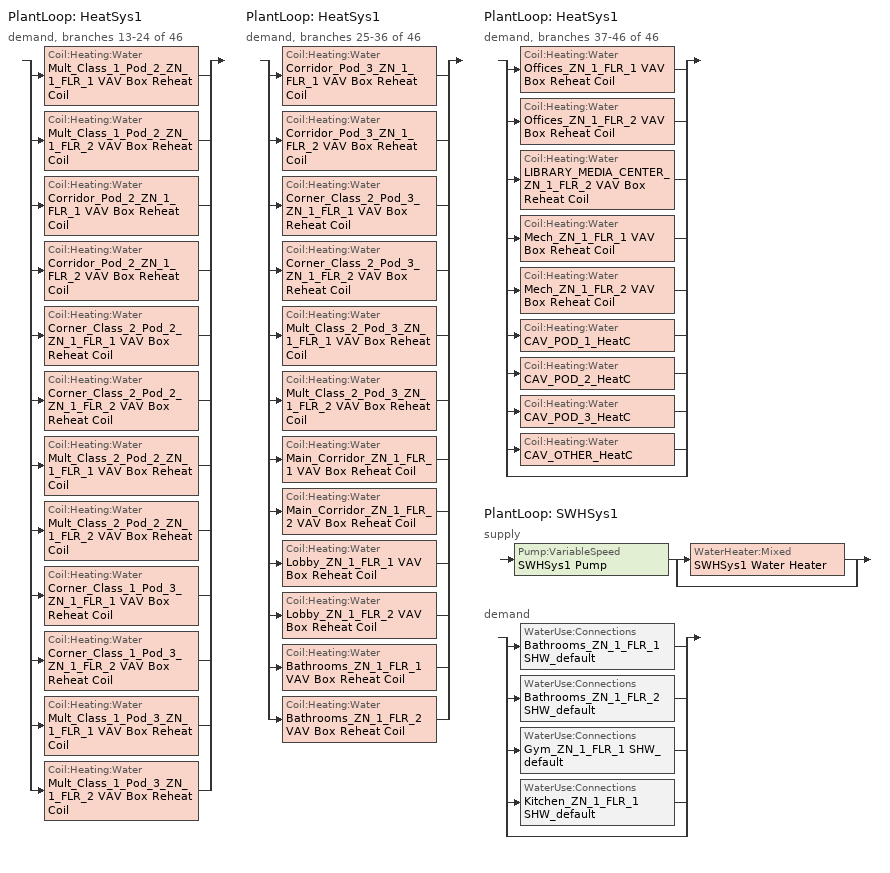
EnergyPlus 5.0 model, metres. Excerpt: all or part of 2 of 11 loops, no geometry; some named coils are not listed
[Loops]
PlantLoop 'HeatSys1'
 demand, branches 13-24 of 46: split
  | Coil:Heating:Water 'Mult_Class_1_Pod_2_ZN_1_FLR_1 VAV Box Reheat Coil'
  | Coil:Heating:Water 'Mult_Class_1_Pod_2_ZN_1_FLR_2 VAV Box Reheat Coil'
  | Coil:Heating:Water 'Corridor_Pod_2_ZN_1_FLR_1 VAV Box Reheat Coil'
  | Coil:Heating:Water 'Corridor_Pod_2_ZN_1_FLR_2 VAV Box Reheat Coil'
  | Coil:Heating:Water 'Corner_Class_2_Pod_2_ZN_1_FLR_1 VAV Box Reheat Coil'
  | Coil:Heating:Water 'Corner_Class_2_Pod_2_ZN_1_FLR_2 VAV Box Reheat Coil'
  | Coil:Heating:Water 'Mult_Class_2_Pod_2_ZN_1_FLR_1 VAV Box Reheat Coil'
  | Coil:Heating:Water 'Mult_Class_2_Pod_2_ZN_1_FLR_2 VAV Box Reheat Coil'
  | Coil:Heating:Water 'Corner_Class_1_Pod_3_ZN_1_FLR_1 VAV Box Reheat Coil'
  | Coil:Heating:Water 'Corner_Class_1_Pod_3_ZN_1_FLR_2 VAV Box Reheat Coil'
  | Coil:Heating:Water 'Mult_Class_1_Pod_3_ZN_1_FLR_1 VAV Box Reheat Coil'
  | Coil:Heating:Water 'Mult_Class_1_Pod_3_ZN_1_FLR_2 VAV Box Reheat Coil'
PlantLoop 'HeatSys1'
 demand, branches 25-36 of 46: split
  | Coil:Heating:Water 'Corridor_Pod_3_ZN_1_FLR_1 VAV Box Reheat Coil'
  | Coil:Heating:Water 'Corridor_Pod_3_ZN_1_FLR_2 VAV Box Reheat Coil'
  | Coil:Heating:Water 'Corner_Class_2_Pod_3_ZN_1_FLR_1 VAV Box Reheat Coil'
  | Coil:Heating:Water 'Corner_Class_2_Pod_3_ZN_1_FLR_2 VAV Box Reheat Coil'
  | Coil:Heating:Water 'Mult_Class_2_Pod_3_ZN_1_FLR_1 VAV Box Reheat Coil'
  | Coil:Heating:Water 'Mult_Class_2_Pod_3_ZN_1_FLR_2 VAV Box Reheat Coil'
  | Coil:Heating:Water 'Main_Corridor_ZN_1_FLR_1 VAV Box Reheat Coil'
  | Coil:Heating:Water 'Main_Corridor_ZN_1_FLR_2 VAV Box Reheat Coil'
  | Coil:Heating:Water 'Lobby_ZN_1_FLR_1 VAV Box Reheat Coil'
  | Coil:Heating:Water 'Lobby_ZN_1_FLR_2 VAV Box Reheat Coil'
  | Coil:Heating:Water 'Bathrooms_ZN_1_FLR_1 VAV Box Reheat Coil'
  | Coil:Heating:Water 'Bathrooms_ZN_1_FLR_2 VAV Box Reheat Coil'
PlantLoop 'HeatSys1'
 demand, branches 37-46 of 46: split
  | Coil:Heating:Water 'Offices_ZN_1_FLR_1 VAV Box Reheat Coil'
  | Coil:Heating:Water 'Offices_ZN_1_FLR_2 VAV Box Reheat Coil'
  | Coil:Heating:Water 'LIBRARY_MEDIA_CENTER_ZN_1_FLR_2 VAV Box Reheat Coil'
  | Coil:Heating:Water 'Mech_ZN_1_FLR_1 VAV Box Reheat Coil'
  | Coil:Heating:Water 'Mech_ZN_1_FLR_2 VAV Box Reheat Coil'
  | Coil:Heating:Water 'CAV_POD_1_HeatC'
  | Coil:Heating:Water 'CAV_POD_2_HeatC'
  | Coil:Heating:Water 'CAV_POD_3_HeatC'
  | Coil:Heating:Water 'CAV_OTHER_HeatC'
  | bypass
PlantLoop 'SWHSys1'
 supply: Pump:VariableSpeed 'SWHSys1 Pump' > split
  | WaterHeater:Mixed 'SWHSys1 Water Heater'
  | bypass
 demand: split
  | WaterUse:Connections 'Bathrooms_ZN_1_FLR_1 SHW_default'
  | WaterUse:Connections 'Bathrooms_ZN_1_FLR_2 SHW_default'
  | WaterUse:Connections 'Gym_ZN_1_FLR_1 SHW_default'
  | WaterUse:Connections 'Kitchen_ZN_1_FLR_1 SHW_default'
  | bypass
[Coil:Heating:Water] Availablility Schedule=ALWAYS_ON; U-Factor Times Area Value {W/K}=AUTOSIZE; Maximum Water Flow Rate {m3/s}=AUTOSIZE; Coil Peformance input method=UFactorTimesAreaAndDesignWaterFlowRate; Nominal Capacity=AUTOSIZE; Design Inlet Water Temperature=82.2; Design Inlet Air Temperature=16.6; Design Outlet Water Temperature=71.1; Design Outlet Air Temperature=32.2
Bathrooms_ZN_1_FLR_1 VAV Box Reheat Coil; Bathrooms_ZN_1_FLR_2 VAV Box Reheat Coil; Corner_Class_1_Pod_3_ZN_1_FLR_1 VAV Box Reheat Coil; Corner_Class_1_Pod_3_ZN_1_FLR_2 VAV Box Reheat Coil; Corner_Class_2_Pod_2_ZN_1_FLR_1 VAV Box Reheat Coil; Corner_Class_2_Pod_2_ZN_1_FLR_2 VAV Box Reheat Coil; Corner_Class_2_Pod_3_ZN_1_FLR_1 VAV Box Reheat Coil; Corner_Class_2_Pod_3_ZN_1_FLR_2 VAV Box Reheat Coil; Corridor_Pod_2_ZN_1_FLR_1 VAV Box Reheat Coil; Corridor_Pod_2_ZN_1_FLR_2 VAV Box Reheat Coil; Corridor_Pod_3_ZN_1_FLR_1 VAV Box Reheat Coil; Corridor_Pod_3_ZN_1_FLR_2 VAV Box Reheat Coil; LIBRARY_MEDIA_CENTER_ZN_1_FLR_2 VAV Box Reheat Coil; Lobby_ZN_1_FLR_1 VAV Box Reheat Coil; Lobby_ZN_1_FLR_2 VAV Box Reheat Coil; Main_Corridor_ZN_1_FLR_1 VAV Box Reheat Coil; Main_Corridor_ZN_1_FLR_2 VAV Box Reheat Coil; Mech_ZN_1_FLR_1 VAV Box Reheat Coil; Mech_ZN_1_FLR_2 VAV Box Reheat Coil; Mult_Class_1_Pod_2_ZN_1_FLR_1 VAV Box Reheat Coil; Mult_Class_1_Pod_2_ZN_1_FLR_2 VAV Box Reheat Coil; Mult_Class_1_Pod_3_ZN_1_FLR_1 VAV Box Reheat Coil; Mult_Class_1_Pod_3_ZN_1_FLR_2 VAV Box Reheat Coil; Mult_Class_2_Pod_2_ZN_1_FLR_1 VAV Box Reheat Coil; Mult_Class_2_Pod_2_ZN_1_FLR_2 VAV Box Reheat Coil; Mult_Class_2_Pod_3_ZN_1_FLR_1 VAV Box Reheat Coil; Mult_Class_2_Pod_3_ZN_1_FLR_2 VAV Box Reheat Coil; Offices_ZN_1_FLR_1 VAV Box Reheat Coil; Offices_ZN_1_FLR_2 VAV Box Reheat Coil
[Pump:VariableSpeed]
SWHSys1 Pump: Rated Flow Rate {m3/s}=AUTOSIZE; Rated Pump Head {Pa} [179352 Pa = 60 ft]=179352; Rated Power Consumption {W}=AUTOSIZE; Motor Efficiency=0.9; Fraction of Motor Inefficiencies to Fluid Stream=0; Coefficient 1 of the Part Load Performance Curve=0; Coefficient 2 of the Part Load Performance Curve=1; Coefficient 3 of the Part Load Performance Curve=0; Coefficient 4 of the Part Load Performance Curve=0; Minimum Flow Rate {m3/s}=0; Pump Control Type {Continuous | Intermittent}=Intermittent
[PlantEquipmentList]
SWHSys1 Equipment List: SWHSys1 Water Heater
[Sizing:Plant]
SWHSys1: Loop Type {COOLING | HEATING}=Heating; Design Loop Exit Temperature {C}=60; Design Loop Temperature Difference {C}=5
[SetpointManager:Scheduled]
SWHSys1 Loop Setpoint Manager: Control Variable {TEMP}=Temperature; Schedule=SWHSys1-Loop-Temp-Schedule; Setpoint Node=SWHSys1 Supply Outlet Node
[PlantEquipmentOperationSchemes]
SWHSys1 Loop Operation Scheme List: Control Scheme 1 Object Type {*******}=PlantEquipmentOperation:HeatingLoad; Control Scheme 1=SWHSys1 Operation Scheme; Control Scheme 1 Schedule=PlantOnSched
[PlantEquipmentOperation:HeatingLoad]
SWHSys1 Operation Scheme: Load Range 1 Lower Limit {W}=0; Load Range 1 Upper Limit {W}=1000000000000000; Priority Control 1 Equipment List=SWHSys1 Equipment List
[PlantLoop]
SWHSys1: Fluid Type {WATER}=Water; Loop Equipment Operation Scheme=SWHSys1 Loop Operation Scheme List; Maximum Loop Temperature {C}=60; Minimum Loop Temperature {C}=10; Maximum Loop Flow Rate {m3/s}=AUTOSIZE; Minimum Loop Flow Rate {m3/s}=0; Loop Volume {m3}=AUTOSIZE; Load Distribution Scheme {OPTIMAL | SEQUENTIAL}=Optimal
[WaterHeater:Mixed]
SWHSys1 Water Heater: Tank Volume {m3}=3; Setpoint Temperature Schedule=SWHSys1 Water Heater Setpoint Temperature Schedule Name; Deadband Temperature Difference {deltaC}=2; Maximum Temperature Limit {C}=82.2222; Heater Control Type {Cycle | Modulate}=Cycle; Heater Maximum Capacity {W}=845000; Heater Fuel Type=NATURALGAS; Heater Thermal Efficiency=0.8; Off Cycle Parasitic Fuel Consumption Rate {W}=20; Off Cycle Parasitic Fuel Type=NATURALGAS; Off Cycle Parasitic Heat Fraction To Tank=0.8; On Cycle Parasitic Fuel Type=NATURALGAS; Ambient Temperature Indicator {Schedule | Zone | Outdoors}=SCHEDULE; Ambient Temperature Schedule=SWHSys1 Water Heater Ambient Temperature Schedule Name; Off Cycle Loss Coefficient to Ambient Temperature {W/K}=6; On Cycle Loss Coefficient to Ambient Temperature {W/K}=6; Use Side Effectiveness=1; Source Side Effectiveness=1; Use Side Design Flow Rate=AUTOSIZE; Source Side Design Flow Rate=AUTOSIZE; Indirect Water Heater Recovery Time=1.5
[WaterUse:Equipment] Sensible Fraction Schedule=Sensible fract sched; Latent Fraction Schedule=Latent fract sched
Name | Peak Flow Rate {m3/s} | Flow Rate Fraction Schedule | Target Temperature Schedule | Hot Water Supply Temperature Schedule Name  {C} | Zone
Bathrooms_ZN_1_FLR_1 SHW_default | 5.486e-05 | BLDG_SWH_SCH | SHW_default Temp Sched | Hot Supply Temp Sched | Bathrooms_ZN_1_FLR_1
Bathrooms_ZN_1_FLR_2 SHW_default | 5.486e-05 | BLDG_SWH_SCH | SHW_default Temp Sched | Hot Supply Temp Sched | Bathrooms_ZN_1_FLR_2
Gym_ZN_1_FLR_1 SHW_default | 0.0001992 | Showers_SWH_SCH | SHW_default Temp Sched | Hot Supply Temp Sched | Gym_ZN_1_FLR_1
Kitchen_ZN_1_FLR_1 SHW_default | 0.0001399 | BLDG_SWH_SCH | SHW_Kitchen Temp Sched | Kitchen Hot Supply Temp Sched | Kitchen_ZN_1_FLR_1
[WaterUse:Connections]
Name | Water Use Equipment 1
Bathrooms_ZN_1_FLR_1 SHW_default | Bathrooms_ZN_1_FLR_1 SHW_default
Bathrooms_ZN_1_FLR_2 SHW_default | Bathrooms_ZN_1_FLR_2 SHW_default
Gym_ZN_1_FLR_1 SHW_default | Gym_ZN_1_FLR_1 SHW_default
Kitchen_ZN_1_FLR_1 SHW_default | Kitchen_ZN_1_FLR_1 SHW_default
[Schedule:Compact]
ALWAYS_ON; PlantOnSched: Through: 12/31, For: AllDays, Until: 24:00, 1
BLDG_SWH_SCH: Through: 6/15, For: Weekdays SummerDesignDay, Until: 07:00, 0.05, Until: 08:00, 0.1, Until: 09:00, 0.34, Until: 10:00, 0.6, Until: 11:00, 0.63, Until: 12:00, 0.72, Until: 13:00, 0.79, Until: 14:00, 0.83, Until: 15:00, 0.61, Until: 16:00, 0.65, Until: 18:00, 0.1, Until: 19:00, 0.19, Until: 20:00, 0.25, Until: 22:00, 0.22, Until: 23:00, 0.12, Until: 24:00, 0.09, For: Saturday WinterDesignDay, Until: 09:00, 0.03, Until: 13:00, 0.05, Until: 24:00, 0.03, For: Sunday Holidays AllOtherDays, Until: 08:00, 0.03, Until: 14:00, 0.05, Until: 24:00, 0.03, Through: 9/15, For: Weekdays SummerDesignDay, Until: 07:00, 0.05, Until: 18:00, 0.1, Until: 19:00, 0.19, Until: 20:00, 0.25, Until: 22:00, 0.22, Until: 23:00, 0.12, Until: 24:00, 0.09, For: Saturday WinterDesignDay, Until: 09:00, 0.03, Until: 13:00, 0.05, Until: 24:00, 0.03, For: Sunday Holidays AllOtherDays, Until: 08:00, 0.03, Until: 14:00, 0.05, Until: 24:00, 0.03, Through: 12/31, For: Weekdays SummerDesignDay, Until: 07:00, 0.05, Until: 08:00, 0.1, Until: 09:00, 0.34, Until: 10:00, 0.6, Until: 11:00, 0.63, Until: 12:00, 0.72, Until: 13:00, 0.79, Until: 14:00, 0.83, Until: 15:00, 0.61, Until: 16:00, 0.65, Until: 18:00, 0.1, Until: 19:00, 0.19, Until: 20:00, 0.25, Until: 22:00, 0.22, Until: 23:00, 0.12, Until: 24:00, 0.09, For: Saturday WinterDesignDay, Until: 09:00, 0.03, Until: 13:00, 0.05, Until: 24:00, 0.03, For: Sunday Holidays AllOtherDays, Until: 08:00, 0.03, Until: 14:00, 0.05, Until: 24:00, 0.03
Showers_SWH_SCH: Through: 6/30, For: Weekdays SummerDesignDay, Until: 07:00, 0, Until: 08:00, 0.6, Until: 16:00, 0.5, Until: 19:00, 1, Until: 24:00, 0, For: WeekEnds, Until: 10:00, 0, Until: 11:00, 0.4, Until: 16:00, 0.14, Until: 21:00, 0, Until: 22:00, 0.8, Until: 24:00, 0, For: WinterDesignDay Holidays AllOtherDays, Until: 24:00, 0, Through: 9/1, For: Weekdays SummerDesignDay, Until: 08:00, 0, Until: 09:00, 0.3, Until: 16:00, 0.1, Until: 24:00, 0, For: WeekEnds WinterDesignDay Holidays AllOtherDays, Until: 24:00, 0, Through: 12/31, For: Weekdays SummerDesignDay, Until: 07:00, 0, Until: 08:00, 0.6, Until: 16:00, 0.5, Until: 19:00, 1, Until: 24:00, 0, For: WeekEnds, Until: 10:00, 0, Until: 11:00, 0.4, Until: 16:00, 0.14, Until: 21:00, 0, Until: 22:00, 0.8, Until: 24:00, 0, For: WinterDesignDay Holidays AllOtherDays, Until: 24:00, 0
Latent fract sched: Through: 12/31, For: AllDays, Until: 24:00, 0.05
Sensible fract sched: Through: 12/31, For: AllDays, Until: 24:00, 0.2
Hot Supply Temp Sched; SHW_default Temp Sched: Through: 12/31, For: AllDays, Until: 24:00, 43.3
Kitchen Hot Supply Temp Sched; SHW_Kitchen Temp Sched: Through: 12/31, For: AllDays, Until: 24:00, 49
SWHSys1 Water Heater Ambient Temperature Schedule Name: Through: 12/31, For: AllDays, Until: 24:00, 22
SWHSys1 Water Heater Setpoint Temperature Schedule Name; SWHSys1-Loop-Temp-Schedule: Through: 12/31, For: AllDays, Until: 24:00, 60
